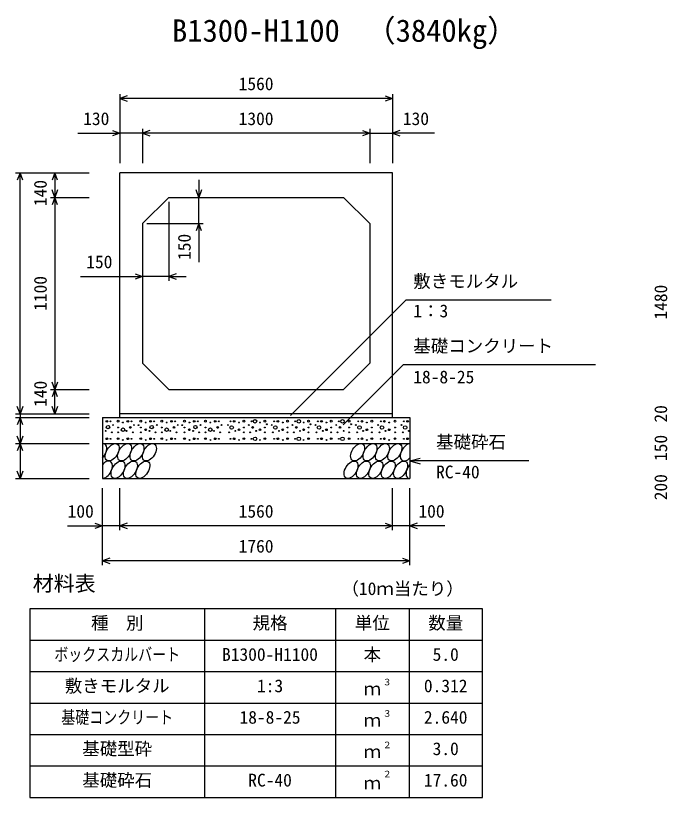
# Model space of a CAD drawing. Units: millimetres, scale not verified. Extents: x -50400 to 50400, y -17820 to 17820.
# Drawn here: x 9884 to 13613, y -4655 to -177 of the extents above; entities that cross this region are included whole.
import ezdxf
from ezdxf.enums import TextEntityAlignment as Align

# ---------------------------------------------------------------- set-up
doc = ezdxf.new("R2010")
doc.units = ezdxf.units.MM
doc.header["$LTSCALE"] = 60
for name, color, linetype, lineweight in [('0-0_DIM', 7, 'Continuous', 25), ('0-2_HATCH', 6, 'Continuous', 25), ('0-3_HYO', 3, 'Continuous', 25), ('0-4_HYO2', 4, 'Continuous', 25), ('0-5_OUTLINE', 3, 'Continuous', 25), ('0-7_TXT', 7, 'Continuous', 25)]:
    doc.layers.add(name, color=color, linetype=linetype, lineweight=lineweight)
doc.styles.add('ＭＳ ゴシック', font='')
doc.styles.get('ＭＳ ゴシック').set_extended_font_data('MS Gothic')

msp = doc.modelspace()

# ---------------------------------------------------------------- linework, layer by layer
at = {"layer": '0-0_DIM'}
for p, q in [((10479.98, -626.22), (10479.98, -1023.11)), ((12039.98, -626.22), (12039.98, -1023.11)), ((12039.98, -651.22), (10479.98, -651.22)), ((10609.98, -826.22), (10609.98, -1023.11)), ((11909.98, -826.22), (11909.98, -1023.11)), ((10239.24, -851.22), (10479.98, -851.22)), ((10609.98, -851.22), (10479.98, -851.22)), ((11909.98, -851.22), (10609.98, -851.22)), ((11909.98, -851.22), (12039.98, -851.22)), ((12280.73, -851.22), (12039.98, -851.22)), ((9883.88, -1078.11), (10304.98, -1078.11)), ((9908.88, -2458.11), (9908.88, -1078.11)), ((10108.88, -1078.11), (10108.88, -1218.11)), ((10932.46, -1118.11), (10932.46, -1218.11)), ((10083.88, -1218.11), (10304.98, -1218.11)), ((10108.88, -1218.11), (10108.88, -2318.11)), ((10759.98, -1243.11), (10759.98, -1696.13)), ((10932.46, -1368.11), (10932.46, -1218.11)), ((10634.98, -1368.11), (10957.46, -1368.11)), ((10932.46, -1368.11), (10932.46, -1588.99)), ((10255.88, -1671.13), (10609.98, -1671.13)), ((10759.98, -1671.13), (10609.98, -1671.13)), ((10759.98, -1671.13), (10859.98, -1671.13)), ((11456.2, -2467.45), (12116.48, -1807.17)), ((12948.89, -1807.17), (12116.48, -1807.17)), ((11758.01, -2521.84), (12102.07, -2177.78)), ((13201.62, -2177.78), (12102.07, -2177.78)), ((10083.88, -2318.11), (10304.98, -2318.11)), ((10108.88, -2458.11), (10108.88, -2318.11)), ((9883.88, -2458.11), (10304.98, -2458.11)), ((9908.88, -2458.11), (9908.88, -2478.11)), ((9883.88, -2478.11), (10304.98, -2478.11)), ((9908.88, -2478.11), (9908.88, -2628.11)), ((9883.88, -2628.11), (10304.98, -2628.11)), ((9908.88, -2628.11), (9908.88, -2828.11)), ((12139.98, -2728.11), (12197.94, -2712.58)), ((12819.79, -2728.11), (12139.98, -2728.11)), ((12139.98, -2728.11), (12197.94, -2743.64)), ((9883.88, -2828.11), (10304.98, -2828.11)), ((10379.98, -3324.72), (10379.98, -2883.11)), ((10479.98, -3124.72), (10479.98, -2883.11)), ((12039.98, -3124.72), (12039.98, -2883.11)), ((12039.98, -3124.72), (12039.98, -2883.11)), ((12139.98, -3324.72), (12139.98, -2883.11)), ((10180.44, -3099.72), (10379.98, -3099.72)), ((10479.98, -3099.72), (10379.98, -3099.72)), ((12039.98, -3099.72), (10479.98, -3099.72)), ((12139.98, -3099.72), (12039.98, -3099.72)), ((12339.53, -3099.72), (12139.98, -3099.72)), ((12139.98, -3299.72), (10379.98, -3299.72))]:
    msp.add_line(p, q, dxfattribs=at)
for points in [[(10522.27, -635.83), (10479.98, -651.22), (10522.27, -666.61)], [(11997.7, -635.83), (12039.98, -651.22), (11997.7, -666.61)], [(10437.7, -835.83), (10479.98, -851.22), (10437.7, -866.61)], [(10652.27, -835.83), (10609.98, -851.22), (10652.27, -866.61)], [(11867.7, -835.83), (11909.98, -851.22), (11867.7, -866.61)], [(12082.27, -835.83), (12039.98, -851.22), (12082.27, -866.61)], [(9924.27, -1120.4), (9908.88, -1078.11), (9893.49, -1120.4)], [(10124.27, -1120.4), (10108.88, -1078.11), (10093.49, -1120.4)], [(10124.27, -1175.83), (10108.88, -1218.11), (10093.49, -1175.83)], [(10947.85, -1175.83), (10932.46, -1218.11), (10917.07, -1175.83)], [(10124.27, -1260.4), (10108.88, -1218.11), (10093.49, -1260.4)], [(10947.85, -1410.4), (10932.46, -1368.11), (10917.07, -1410.4)], [(10567.7, -1655.74), (10609.98, -1671.13), (10567.7, -1686.52)], [(10802.27, -1655.74), (10759.98, -1671.13), (10802.27, -1686.52)], [(10124.27, -2275.83), (10108.88, -2318.11), (10093.49, -2275.83)], [(10124.27, -2360.4), (10108.88, -2318.11), (10093.49, -2360.4)], [(9924.27, -2415.83), (9908.88, -2458.11), (9893.49, -2415.83)], [(10124.27, -2415.83), (10108.88, -2458.11), (10093.49, -2415.83)], [(9924.27, -2520.4), (9908.88, -2478.11), (9893.49, -2520.4)], [(9924.27, -2585.83), (9908.88, -2628.11), (9893.49, -2585.83)], [(9924.27, -2670.4), (9908.88, -2628.11), (9893.49, -2670.4)], [(9924.27, -2785.83), (9908.88, -2828.11), (9893.49, -2785.83)], [(10337.7, -3084.33), (10379.98, -3099.72), (10337.7, -3115.12)], [(10522.27, -3084.33), (10479.98, -3099.72), (10522.27, -3115.12)], [(11997.7, -3084.33), (12039.98, -3099.72), (11997.7, -3115.12)], [(12182.27, -3084.33), (12139.98, -3099.72), (12182.27, -3115.12)], [(10422.27, -3284.33), (10379.98, -3299.72), (10422.27, -3315.12)], [(12097.7, -3284.33), (12139.98, -3299.72), (12097.7, -3315.12)]]:
    msp.add_lwpolyline(points, dxfattribs=at)
at = {"layer": '0-2_HATCH'}
for centre, radius in [((10406.02, -2500.93), 5), ((10427.05, -2500.93), 2.5), ((10469.95, -2500.06), 5), ((10497.99, -2507.94), 2.5), ((10526.02, -2500.93), 5), ((10547.05, -2500.93), 2.5), ((10599.95, -2500.06), 5), ((10627.99, -2507.94), 2.5), ((10656.02, -2500.93), 5), ((10677.05, -2500.93), 2.5), ((10719.95, -2500.06), 5), ((10747.99, -2507.94), 2.5), ((10776.02, -2500.93), 5), ((10797.05, -2500.93), 2.5), ((10849.95, -2500.06), 5), ((10877.99, -2507.94), 2.5), ((10906.02, -2500.93), 5), ((10927.05, -2500.93), 2.5), ((10969.95, -2500.06), 5), ((10997.99, -2507.94), 2.5), ((11026.02, -2500.93), 5), ((11047.05, -2500.93), 2.5), ((11112.91, -2500.93), 2.5), ((11133.94, -2500.93), 5), ((11161.98, -2507.94), 2.5), ((11190.01, -2500.06), 5), ((11232.91, -2500.93), 2.5), ((11253.94, -2500.93), 10), ((11281.98, -2507.94), 2.5), ((11310.01, -2500.06), 5), ((11362.91, -2500.93), 2.5), ((11383.94, -2500.93), 5), ((11411.98, -2507.94), 2.5), ((11440.01, -2500.06), 5), ((11482.91, -2500.93), 2.5), ((11503.94, -2500.93), 10), ((11531.98, -2507.94), 2.5), ((11560.01, -2500.06), 5), ((11612.91, -2500.93), 2.5), ((11633.94, -2500.93), 5), ((11661.98, -2507.94), 2.5), ((11690.01, -2500.06), 5), ((11732.91, -2500.93), 2.5), ((11753.94, -2500.93), 10), ((11791.84, -2500.06), 5), ((11844.73, -2500.93), 2.5), ((11865.76, -2500.93), 5), ((11893.8, -2507.94), 2.5), ((11921.84, -2500.06), 5), ((11972.79, -2500.93), 2.5), ((11993.83, -2500.93), 5), ((12021.86, -2507.94), 2.5), ((12054.77, -2500.06), 5), ((12105.72, -2500.93), 2.5), ((12126.75, -2500.93), 5), ((10412.56, -2533.95), 10), ((10441.07, -2521.95), 2.5), ((10469.95, -2535.95), 2.5), ((10497.99, -2549.08), 10), ((10540.04, -2535.95), 5), ((10561.07, -2521.95), 2.5), ((10587.53, -2522.85), 2.5), ((10599.95, -2535.95), 2.5), ((10627.99, -2549.08), 5), ((10662.56, -2533.95), 10), ((10691.07, -2521.95), 2.5), ((10719.95, -2535.95), 2.5), ((10747.99, -2549.08), 10), ((10790.04, -2535.95), 5), ((10811.07, -2521.95), 2.5), ((10837.53, -2522.85), 2.5), ((10849.95, -2535.95), 2.5), ((10877.99, -2549.08), 5), ((10912.56, -2533.95), 10), ((10941.07, -2521.95), 2.5), ((10969.95, -2535.95), 2.5), ((10997.99, -2549.08), 10), ((11040.04, -2535.95), 5), ((11061.07, -2521.95), 2.5), ((11098.89, -2521.95), 2.5), ((11119.92, -2535.95), 10), ((11161.98, -2549.08), 5), ((11190.01, -2535.95), 2.5), ((11218.89, -2521.95), 2.5), ((11239.92, -2535.95), 5), ((11281.98, -2549.08), 5), ((11310.01, -2535.95), 2.5), ((11321.35, -2517.63), 2.5), ((11348.89, -2521.95), 2.5), ((11369.92, -2535.95), 10), ((11411.98, -2549.08), 5), ((11440.01, -2535.95), 2.5), ((11468.89, -2521.95), 2.5), ((11489.92, -2535.95), 5), ((11531.98, -2549.08), 5), ((11560.01, -2535.95), 2.5), ((11571.35, -2517.63), 2.5), ((11598.89, -2521.95), 2.5), ((11619.92, -2535.95), 10), ((11661.98, -2549.08), 5), ((11690.01, -2535.95), 2.5), ((11718.89, -2521.95), 2.5), ((11739.92, -2535.95), 5), ((11791.84, -2535.95), 2.5), ((11803.18, -2517.63), 2.5), ((11830.71, -2521.95), 2.5), ((11851.74, -2535.95), 10), ((11893.8, -2549.08), 5), ((11921.84, -2535.95), 2.5), ((11958.78, -2521.95), 2.5), ((11979.81, -2535.95), 10), ((12021.86, -2549.08), 5), ((12054.77, -2535.95), 2.5), ((12091.7, -2521.95), 2.5), ((12112.73, -2535.95), 10), ((10399.01, -2556.09), 2.5), ((10406.02, -2600.93), 5), ((10434.06, -2563.96), 2.5), ((10469.95, -2600.06), 5), ((10469.95, -2563.96), 2.5), ((10519.01, -2556.09), 2.5), ((10526.02, -2600.93), 5), ((10554.06, -2563.96), 2.5), ((10599.95, -2600.06), 5), ((10599.95, -2563.96), 2.5), ((10649.01, -2556.09), 2.5), ((10656.02, -2600.93), 5), ((10684.06, -2563.96), 2.5), ((10719.95, -2600.06), 5), ((10719.95, -2563.96), 2.5), ((10769.01, -2556.09), 2.5), ((10776.02, -2600.93), 5), ((10804.06, -2563.96), 2.5), ((10849.95, -2600.06), 5), ((10849.95, -2563.96), 2.5), ((10899.01, -2556.09), 2.5), ((10906.02, -2600.93), 5), ((10934.06, -2563.96), 2.5), ((10969.95, -2600.06), 5), ((10969.95, -2563.96), 2.5), ((11019.01, -2556.09), 2.5), ((11026.02, -2600.93), 5), ((11054.06, -2563.96), 2.5), ((11105.9, -2563.96), 2.5), ((11133.94, -2600.93), 5), ((11140.95, -2556.09), 2.5), ((11190.01, -2600.06), 5), ((11190.01, -2563.96), 2.5), ((11225.9, -2563.96), 2.5), ((11253.94, -2600.93), 10), ((11260.95, -2556.09), 2.5), ((11310.01, -2600.06), 5), ((11310.01, -2563.96), 2.5), ((11355.9, -2563.96), 2.5), ((11383.94, -2600.93), 5), ((11390.95, -2556.09), 2.5), ((11440.01, -2600.06), 5), ((11440.01, -2563.96), 2.5), ((11475.9, -2563.96), 2.5), ((11503.94, -2600.93), 10), ((11510.95, -2556.09), 2.5), ((11560.01, -2600.06), 5), ((11560.01, -2563.96), 2.5), ((11605.9, -2563.96), 2.5), ((11633.94, -2600.93), 5), ((11640.95, -2556.09), 2.5), ((11690.01, -2600.06), 5), ((11690.01, -2563.96), 2.5), ((11725.9, -2563.96), 2.5), ((11753.94, -2600.93), 10), ((11760.95, -2556.09), 2.5), ((11791.84, -2600.06), 5), ((11791.84, -2563.96), 2.5), ((11837.72, -2563.96), 2.5), ((11865.76, -2600.93), 5), ((11872.77, -2556.09), 2.5), ((11921.84, -2600.06), 5), ((11921.84, -2563.96), 2.5), ((11965.79, -2563.96), 2.5), ((11993.83, -2600.93), 5), ((12000.83, -2556.09), 2.5), ((12054.77, -2600.06), 5), ((12054.77, -2563.96), 2.5), ((12098.71, -2563.96), 2.5), ((12126.75, -2600.93), 5), ((12133.76, -2556.09), 2.5), ((10427.05, -2600.93), 2.5), ((10497.99, -2607.94), 2.5), ((10547.05, -2600.93), 2.5), ((10627.99, -2607.94), 2.5), ((10677.05, -2600.93), 2.5), ((10747.99, -2607.94), 2.5), ((10797.05, -2600.93), 2.5), ((10877.99, -2607.94), 2.5), ((10927.05, -2600.93), 2.5), ((10997.99, -2607.94), 2.5), ((11047.05, -2600.93), 2.5), ((11112.91, -2600.93), 2.5), ((11161.98, -2607.94), 2.5), ((11232.91, -2600.93), 2.5), ((11281.98, -2607.94), 2.5), ((11362.91, -2600.93), 2.5), ((11411.98, -2607.94), 2.5), ((11482.91, -2600.93), 2.5), ((11531.98, -2607.94), 2.5), ((11612.91, -2600.93), 2.5), ((11661.98, -2607.94), 2.5), ((11732.91, -2600.93), 2.5), ((11844.73, -2600.93), 2.5), ((11893.8, -2607.94), 2.5), ((11972.79, -2600.93), 2.5), ((12021.86, -2607.94), 2.5), ((12105.72, -2600.93), 2.5)]:
    msp.add_circle(centre, radius, dxfattribs=at)
for centre, start_param, end_param in [((10365.33, -2678.12), 4.3355439, 6.7245934), ((12124.54, -2678.12), 0.4199491, 4.357003), ((10398.58, -2778.11), 3.4740877, 7.5860497), ((12157.79, -2778.11), 1.2805297, 3.4964223)]:
    msp.add_ellipse(centre, major_axis=(29.09, 47.08), ratio=0.5792, start_param=start_param, end_param=end_param, dxfattribs=at)
for centre in [(10436.29, -2678.12), (10507.24, -2678.12), (10578.2, -2678.12), (10649.15, -2678.12), (11840.71, -2678.12), (11911.67, -2678.12), (11982.63, -2678.12), (12053.58, -2678.12), (10469.53, -2778.11), (10540.49, -2778.11), (10611.45, -2778.11), (11803.01, -2778.11), (11873.96, -2778.11), (11944.92, -2778.11), (12015.87, -2778.11), (12086.83, -2778.11)]:
    msp.add_ellipse(centre, major_axis=(29.09, 47.08), ratio=0.5792, dxfattribs=at)
at = {"layer": '0-3_HYO'}
for p, q in [((10964.98, -3574.72), (10964.98, -4654.72)), ((11714.98, -3574.72), (11714.98, -4654.72)), ((12134.98, -3574.72), (12134.98, -4654.72)), ((9964.98, -3754.72), (12554.98, -3754.72))]:
    msp.add_line(p, q, dxfattribs=at)
msp.add_lwpolyline([(9964.98, -4654.72), (12554.98, -4654.72), (12554.98, -3574.72), (9964.98, -3574.72)], close=True, dxfattribs=at)
at = {"layer": '0-4_HYO2'}
for p, q in [((9964.98, -3934.72), (12554.98, -3934.72)), ((9964.98, -4114.72), (12554.98, -4114.72)), ((9964.98, -4294.72), (12554.98, -4294.72)), ((9964.98, -4474.72), (12554.98, -4474.72))]:
    msp.add_line(p, q, dxfattribs=at)
at = {"layer": '0-5_OUTLINE'}
for p, q in [((12039.98, -1078.11), (10479.98, -1078.11)), ((10479.98, -2478.11), (10479.98, -1078.11)), ((12039.98, -2478.11), (12039.98, -1078.11)), ((10759.98, -1218.11), (10609.98, -1368.11)), ((10759.98, -1218.11), (11759.98, -1218.11)), ((11909.98, -1368.11), (11759.98, -1218.11)), ((10609.98, -1368.11), (10609.98, -2168.11)), ((11909.98, -1368.11), (11909.98, -2168.11)), ((10759.98, -2318.11), (10609.98, -2168.11)), ((11759.98, -2318.11), (11909.98, -2168.11)), ((10759.98, -2318.11), (11759.98, -2318.11)), ((12039.98, -2458.11), (10479.98, -2458.11)), ((10379.98, -2478.11), (10379.98, -2828.11)), ((10379.98, -2478.11), (12139.98, -2478.11)), ((12139.98, -2478.11), (12139.98, -2828.11)), ((10379.98, -2628.11), (12139.98, -2628.11)), ((10379.98, -2828.11), (12139.98, -2828.11))]:
    msp.add_line(p, q, dxfattribs=at)

# ---------------------------------------------------------------- texts
at = {"layer": '0-0_DIM', "style": 'ＭＳ ゴシック'}
for s, p in [('1560', (11159.98, -626.22)), ('130', (10270.34, -826.22)), ('1300', (11159.98, -826.22)), ('130', (12099.62, -826.22)), ('150', (10287.84, -1646.13)), ('敷きモルタル', (12159.33, -1757.17)), ('1：3', (12159.33, -1927.28)), ('基礎コンクリート', (12159.33, -2127.78)), ('18-8-25', (12159.33, -2305.41)), ('基礎砕石', (12289.72, -2678.11)), ('RC-40', (12289.72, -2849.49)), ('100', (10181.34, -3074.72)), ('1560', (11159.98, -3074.72)), ('100', (12188.62, -3074.72)), ('1760', (11159.98, -3274.72))]:
    msp.add_text(s, height=73.31, dxfattribs=at).set_placement(p, align=Align.BOTTOM_LEFT)
for s, p in [('140', (10083.88, -1268.11)), ('150', (10907.46, -1576.61)), ('1100', (10083.88, -1868.11)), ('1480', (13633.88, -1918.11)), ('140', (10083.88, -2418.11)), ('20', (13633.88, -2508.04)), ('150', (13633.88, -2728.11)), ('200', (13633.88, -2953.11))]:
    msp.add_text(s, height=73.31, rotation=90, dxfattribs=at).set_placement(p, align=Align.BOTTOM_LEFT)
at = {"layer": '0-7_TXT', "style": 'ＭＳ ゴシック'}
for s, height, p in [('（3840kg）', 128.3, (11883.57, -365.61)), ('B1300-H1100', 128.3, (10778.73, -365.61)), ('材料表', 87.98, (9981.65, -3499.72)), ('（10ｍ当たり）', 73.31, (11748.31, -3518.06)), ('種\u3000別', 73.31, (10314.98, -3714.72)), ('規格', 73.31, (11239.98, -3714.72)), ('単位', 73.31, (11824.98, -3714.72)), ('数量', 73.31, (12244.98, -3714.72)), ('B1300-H1100', 73.31, (11064.98, -3894.72)), ('本', 73.31, (11874.98, -3894.72)), ('5.0', 73.31, (12269.98, -3894.72)), ('敷きモルタル', 73.31, (10164.98, -4074.72)), ('1:3', 73.31, (11264.98, -4074.72)), ('３', 36.66, (11984.22, -4024.11)), ('0.312', 73.31, (12219.98, -4074.72)), ('ｍ', 73.31, (11874.98, -4091.39)), ('18-8-25', 73.31, (11164.98, -4254.72)), ('３', 36.66, (11984.22, -4204.11)), ('2.640', 73.31, (12219.98, -4254.72)), ('ｍ', 73.31, (11874.98, -4271.39)), ('基礎型砕', 73.31, (10264.98, -4434.72)), ('２', 36.66, (11984.22, -4384.11)), ('3.0', 73.31, (12269.98, -4434.72)), ('ｍ', 73.31, (11874.98, -4451.39)), ('基礎砕石', 73.31, (10264.98, -4614.72)), ('RC-40', 73.31, (11214.98, -4614.72)), ('２', 36.66, (11984.22, -4550.78)), ('17.60', 73.31, (12219.98, -4614.72)), ('ｍ', 73.31, (11874.98, -4631.39))]:
    msp.add_text(s, height=height, dxfattribs=at).set_placement(p, align=Align.BOTTOM_LEFT)
at = {"layer": '0-7_TXT', "style": 'ＭＳ ゴシック', "width": 0.8}
for s, p in [('ボックスカルバート', (10104.98, -3894.72)), ('基礎コンクリート', (10144.98, -4254.72))]:
    msp.add_text(s, height=73.31, dxfattribs=at).set_placement(p, align=Align.BOTTOM_LEFT)

doc.saveas('drawing.dxf')
